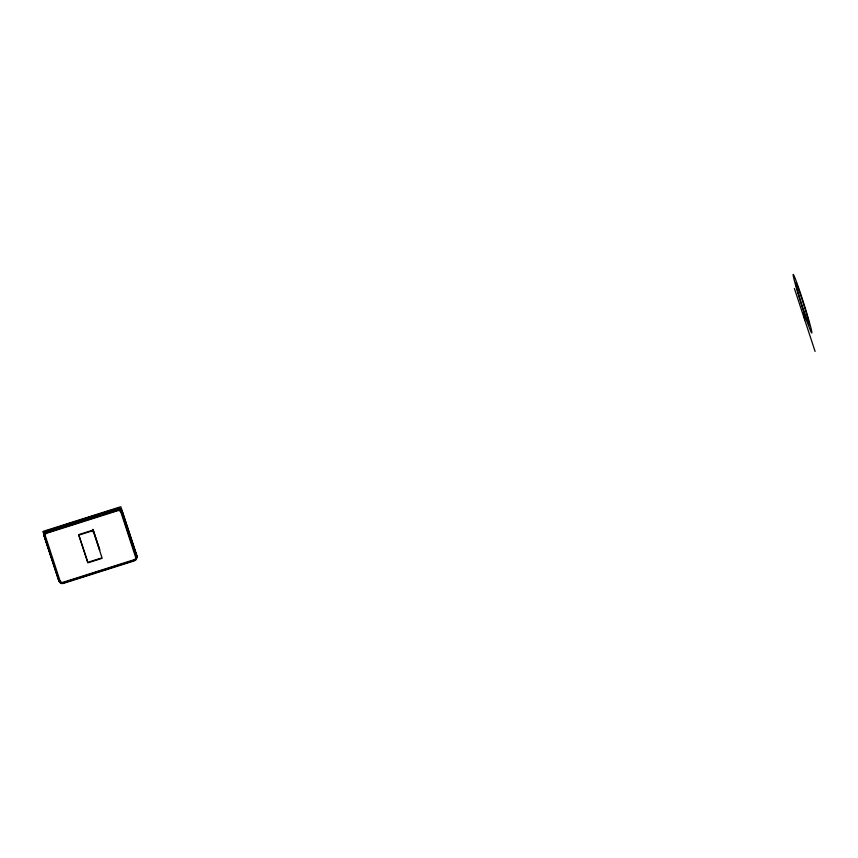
<?xml version="1.0" encoding="UTF-8"?>
<svg xmlns="http://www.w3.org/2000/svg" width="858" height="858" viewBox="0 0 858 858"><rect width="100%" height="100%" fill="white"/><g stroke="black" fill="none" stroke-linecap="round" stroke-linejoin="round"><path stroke-width="1.29" d="M63.149 583.011A3.411 3.314 -7.9 0 1 58.87 580.887A455.812 19.015 72.4 0 0 43.876 535.263A3.411 3.314 -7.9 0 1 46.085 531.081L117.514 508.408A3.411 3.314 -7.9 0 1 121.793 510.521A455.812 19.015 72.4 0 1 136.797 556.156A3.411 3.314 -7.9 0 1 134.577 560.328M101.308 515.39L46.707 532.732A2.274 2.209 -7.9 0 0 45.217 535.553L60.178 581.359A2.274 2.209 -7.9 0 0 63.063 582.786L134.17 560.21A2.274 2.209 -7.9 0 0 135.671 557.389L120.699 511.582A2.274 2.209 -7.9 0 0 117.814 510.156L103.85 514.586M93.061 530.598L78.775 535.135L87.881 562.827L102.166 558.29L92.996 530.115L78.711 534.652L87.816 562.344M91.87 531.327L93.168 530.909M93.275 531.231L91.978 531.638L91.763 531.005M89.007 561.958L100.912 558.183M64.425 582.603L133.301 560.735M93.275 530.373L99.828 550.032M794.411 288.481L815.1 351.426M137.377 557.089L120.817 506.735L42.9 531.467L59.449 581.821M121.793 510.521L136.797 556.156M92.889 529.3L99.507 549.442M92.739 530.705L92.943 531.327M92.417 530.802L92.621 531.434M92.096 530.909L92.299 531.542M43.876 535.263L58.87 580.887M803.635 311.84L804.761 319.948M46.085 531.081A815.518 192.932 -18.2 0 1 117.514 508.408M64.404 582.593A815.518 192.932 -18.2 0 1 73.123 579.74M75.622 578.925A815.518 192.932 -18.2 0 1 79.365 577.713M80.62 577.305A815.518 192.932 -18.2 0 1 86.894 575.278M94.434 572.865A815.518 192.932 -18.2 0 1 105.759 569.272M113.299 566.913A815.518 192.932 -18.2 0 1 117.074 565.733M118.329 565.336A815.518 192.932 -18.2 0 1 122.083 564.178M127.081 562.634A815.518 192.932 -18.2 0 1 133.333 560.714M120.774 512.065A2.274 2.209 -7.9 0 0 117.878 510.639L46.772 533.215A2.274 2.209 -7.9 0 0 45.281 536.036M60.114 580.866A2.274 2.209 -7.9 0 0 62.999 582.303L134.105 559.727A2.274 2.209 -7.9 0 0 135.596 556.906M117.76 509.984L46.482 532.614A2.896 2.81 -7.9 0 0 44.605 536.153L59.556 581.649A2.896 2.81 -7.9 0 0 63.192 583.44L134.47 560.81A2.896 2.81 -7.9 0 0 136.347 557.271L121.396 511.776A2.896 2.81 -7.9 0 0 117.76 509.984M796.717 289.125A30.684 1.276 72.4 0 0 811.775 332.979A30.684 1.276 72.4 0 0 799.023 289.082A30.684 1.276 72.4 0 0 796.717 289.125M798.262 293.018A22.501 0.944 72.4 0 0 809.298 325.182A22.501 0.944 72.4 0 0 799.956 292.986A22.501 0.944 72.4 0 0 798.262 293.018"/></g></svg>
